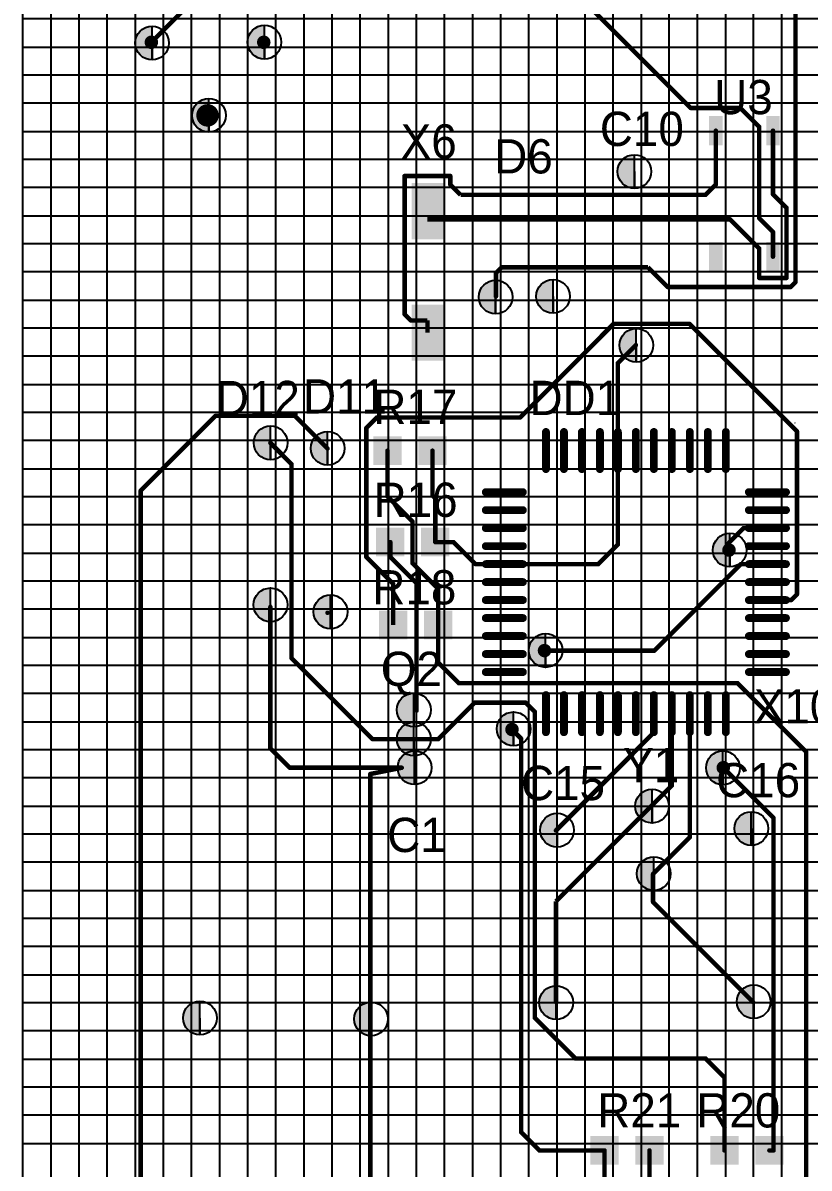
# Model space of a CAD drawing. Header units: millimetres. Extents: x 40 to 3761, y -469 to 920.
# Drawn here: x 356 to 390.9, y 113.1 to 164 of the extents above; entities that cross this region are included whole.
import ezdxf

# ---------------------------------------------------------------- set-up
doc = ezdxf.new("R2010")
doc.units = ezdxf.units.MM
for name, color, linetype in [('BottomLayer', 5, 'Continuous'), ('DrillDrawing', 1, 'Continuous'), ('Mechanical15', 56, 'Continuous'), ('TopLayer', 1, 'Continuous'), ('TopOverlay', 2, 'Continuous'), ('TopPaste', 8, 'Continuous'), ('Слой1', 7, 'Continuous')]:
    doc.layers.add(name, color=color, linetype=linetype)

# ---------------------------------------------------------------- blocks, each defined once
blk = doc.blocks.new('*U11')
for p, q in [((-1.25, -75), (-1.25, 75)), ((0, -75), (0, 75)), ((1.25, 75), (1.25, -75))]:
    blk.add_line(p, q)
blk = doc.blocks.new('*U12')
at = {"color": 0, "linetype": 'ByBlock', "lineweight": -2, "transparency": 16777216}
for p in [(15, 0), (18.75, 0), (22.5, 0), (26.25, 0), (30, 0), (33.75, 0), (37.5, 0), (41.25, 0), (45, 0)]:
    blk.add_blockref('*U11', p, dxfattribs=at)
blk = doc.blocks.new('*U13')
for p, q in [((-25, 1.25), (25, 1.25)), ((-25, 0), (25, 0)), ((25, -1.25), (-25, -1.25))]:
    blk.add_line(p, q)
blk = doc.blocks.new('*U14')
at = {"color": 0, "linetype": 'ByBlock', "lineweight": -2, "transparency": 16777216}
for p in [(0, -60), (0, -63.75), (0, -67.5), (0, -71.25), (0, -75), (0, -78.75), (0, -82.5), (0, -86.25), (0, -90), (0, -93.75), (0, -97.5), (0, -101.25), (0, -105), (0, -108.75)]:
    blk.add_blockref('*U13', p, dxfattribs=at)

msp = doc.modelspace()

# ---------------------------------------------------------------- hatches: boundary and pattern name
h = msp.add_hatch(color=256)
h.dxf.hatch_style = 1
h.paths.add_polyline_path([(361.72, 163.9, 0.414214), (360.97, 163.15, 0.414214), (361.72, 162.4), (361.72, 163.15)])
h = msp.add_hatch(color=256)
h.dxf.hatch_style = 1
h.paths.add_polyline_path([(366.718, 163.938, 0.414214), (365.968, 163.188, 0.414214), (366.718, 162.438), (366.718, 163.188)])
h = msp.add_hatch(color=256)
h.dxf.hatch_style = 1
h.paths.add_polyline_path([(364.247, 160.684, 0.414214), (363.497, 159.934, 0.414214), (364.247, 159.184), (364.247, 159.934)])
h = msp.add_hatch(color=256)
h.dxf.hatch_style = 1
h.paths.add_polyline_path([(383.172, 158.185, 0.414214), (382.422, 157.435, 0.414214), (383.172, 156.685), (383.172, 157.435)])
h = msp.add_hatch(color=256)
h.dxf.hatch_style = 1
h.paths.add_polyline_path([(376.999, 152.605, 0.414214), (376.249, 151.855, 0.414214), (376.999, 151.105), (376.999, 151.855)])
h = msp.add_hatch(color=256)
h.dxf.hatch_style = 1
h.paths.add_polyline_path([(379.552, 152.634, 0.414214), (378.802, 151.884, 0.414214), (379.552, 151.134), (379.552, 151.884)])
h = msp.add_hatch(color=256)
h.dxf.hatch_style = 1
h.paths.add_polyline_path([(383.257, 150.461, 0.414214), (382.507, 149.711, 0.414214), (383.257, 148.961), (383.257, 149.711)])
h = msp.add_hatch(color=256)
h.dxf.hatch_style = 1
h.paths.add_polyline_path([(366.991, 146.121, 0.414214), (366.241, 145.371, 0.414214), (366.991, 144.621), (366.991, 145.371)])
h = msp.add_hatch(color=256)
h.dxf.hatch_style = 1
h.paths.add_polyline_path([(369.528, 145.878, 0.414214), (368.778, 145.128, 0.414214), (369.528, 144.378), (369.528, 145.128)])
h = msp.add_hatch(color=256)
h.dxf.hatch_style = 1
h.paths.add_polyline_path([(387.412, 141.351, 0.414214), (386.662, 140.601, 0.414214), (387.412, 139.851), (387.412, 140.601)])
h = msp.add_hatch(color=256)
h.dxf.hatch_style = 1
h.paths.add_polyline_path([(366.988, 138.916, 0.414214), (366.238, 138.166, 0.414214), (366.988, 137.416), (366.988, 138.166)])
h = msp.add_hatch(color=256)
h.dxf.hatch_style = 1
h.paths.add_polyline_path([(369.656, 138.607, 0.414214), (368.906, 137.857, 0.414214), (369.656, 137.107), (369.656, 137.857)])
h = msp.add_hatch(color=256)
h.dxf.hatch_style = 1
h.paths.add_polyline_path([(379.222, 136.888, 0.414214), (378.472, 136.138, 0.414214), (379.222, 135.388), (379.222, 136.138)])
h = msp.add_hatch(color=256)
h.dxf.hatch_style = 1
h.paths.add_polyline_path([(373.362, 134.245, 0.414214), (372.612, 133.495, 0.414214), (373.362, 132.745), (373.362, 133.495)])
h = msp.add_hatch(color=256)
h.dxf.hatch_style = 1
h.paths.add_polyline_path([(373.362, 132.952, 0.414214), (372.612, 132.202, 0.414214), (373.362, 131.452), (373.362, 132.202)])
h = msp.add_hatch(color=256)
h.dxf.hatch_style = 1
h.paths.add_polyline_path([(377.797, 133.402, 0.414214), (377.047, 132.652, 0.414214), (377.797, 131.902), (377.797, 132.652)])
h = msp.add_hatch(color=256)
h.dxf.hatch_style = 1
h.paths.add_polyline_path([(373.393, 131.674, 0.414214), (372.643, 130.924, 0.414214), (373.393, 130.174), (373.393, 130.924)])
h = msp.add_hatch(color=256)
h.dxf.hatch_style = 1
h.paths.add_polyline_path([(387.107, 131.669, 0.414214), (386.357, 130.919, 0.414214), (387.107, 130.169), (387.107, 130.919)])
h = msp.add_hatch(color=256)
h.dxf.hatch_style = 1
h.paths.add_polyline_path([(383.956, 129.966, 0.414214), (383.206, 129.216, 0.414214), (383.956, 128.466), (383.956, 129.216)])
h = msp.add_hatch(color=256)
h.dxf.hatch_style = 1
h.paths.add_polyline_path([(379.733, 128.897, 0.414214), (378.983, 128.147, 0.414214), (379.733, 127.397), (379.733, 128.147)])
h = msp.add_hatch(color=256)
h.dxf.hatch_style = 1
h.paths.add_polyline_path([(388.369, 128.97, 0.414214), (387.619, 128.22, 0.414214), (388.369, 127.47), (388.369, 128.22)])
h = msp.add_hatch(color=256)
h.dxf.hatch_style = 1
h.paths.add_polyline_path([(384.033, 126.963, 0.414214), (383.283, 126.213, 0.414214), (384.033, 125.463), (384.033, 126.213)])
h = msp.add_hatch(color=256)
h.dxf.hatch_style = 1
h.paths.add_polyline_path([(379.692, 121.231, 0.414214), (378.942, 120.481, 0.414214), (379.692, 119.731), (379.692, 120.481)])
h = msp.add_hatch(color=256)
h.dxf.hatch_style = 1
h.paths.add_polyline_path([(388.478, 121.268, 0.414214), (387.728, 120.518, 0.414214), (388.478, 119.768), (388.478, 120.518)])
h = msp.add_hatch(color=256)
h.dxf.hatch_style = 1
h.paths.add_polyline_path([(363.849, 120.542, 0.414214), (363.099, 119.792, 0.414214), (363.849, 119.042), (363.849, 119.792)])
h = msp.add_hatch(color=256)
h.dxf.hatch_style = 1
h.paths.add_polyline_path([(371.458, 120.503, 0.414214), (370.708, 119.753, 0.414214), (371.458, 119.003), (371.458, 119.753)])

# ---------------------------------------------------------------- linework, layer by layer
msp.add_line((355.975, 75.47), (355.975, 225.47))
at = {"layer": 'BottomLayer', "const_width": 0.1}
for points in [[(366.738, 163.182, -1), (366.638, 163.182, -1)], [(383.288, 149.72, -1), (383.188, 149.72, -1)], [(369.572, 145.115, -1), (369.472, 145.115, -1)], [(387.428, 140.601, -1), (387.328, 140.601, -1)], [(369.572, 137.815, -1), (369.472, 137.815, -1)], [(379.224, 136.131, -1), (379.124, 136.131, -1)], [(377.776, 132.626, -1), (377.676, 132.626, -1)], [(379.224, 132.6, -1), (379.124, 132.6, -1)], [(379.224, 132.6, -1), (379.124, 132.6, -1)], [(387.174, 130.924, -1), (387.074, 130.924, -1)], [(379.732, 128.13, -1), (379.632, 128.13, -1)], [(379.732, 128.13, -1), (379.632, 128.13, -1)]]:
    msp.add_lwpolyline(points, format="xyb", close=True, dxfattribs=at)
at = {"layer": 'DrillDrawing', "const_width": 0.3}
for points in [[(387.528, 140.601, -1), (387.228, 140.601, -1)], [(379.324, 136.131, -1), (379.024, 136.131, -1)], [(377.876, 132.626, -1), (377.576, 132.626, -1)], [(387.274, 130.924, -1), (386.974, 130.924, -1)]]:
    msp.add_lwpolyline(points, format="xyb", close=True, dxfattribs=at)
at = {"layer": 'Mechanical15'}
for points, const_width in [([(390.325, 146.254, -1), (390.3, 146.254, -1)], 0.025), ([(390.325, 146.254, -1), (390.3, 146.254, -1)], 0.025), ([(373.349, 132.194, -1), (373.299, 132.194, -1)], 0.05)]:
    msp.add_lwpolyline(points, format="xyb", close=True, dxfattribs=dict(at, const_width=const_width))
at = {"layer": 'TopLayer'}
for points, const_width in [([(363.161, 164.655), (361.688, 163.182)], 0.2), ([(385.676, 160.261), (381.282, 164.655)], 0.2), ([(390.334, 152.514), (390.334, 164.722)], 0.2), ([(387.886, 160.261), (385.676, 160.261)], 0.2), ([(388.724, 159.423), (387.886, 160.261)], 0.2), ([(388.724, 155.359), (388.724, 159.423)], 0.2), ([(386.794, 156.857), (386.794, 159.251)], 0.2), ([(389.334, 156.426), (389.334, 159.251)], 0.2), ([(372.951, 151.092), (372.951, 157.238)], 0.2), ([(374.983, 157.238), (372.951, 157.238)], 0.2), ([(374.983, 156.857), (374.983, 157.238)], 0.2), ([(375.44, 156.4), (374.983, 156.857)], 0.2), ([(386.794, 156.857), (386.336, 156.4)], 0.2), ([(386.336, 156.4), (375.44, 156.4)], 0.2), ([(389.934, 155.826), (389.334, 156.426)], 0.2), ([(389.934, 152.701), (389.934, 155.826)], 0.2), ([(387.429, 155.308), (373.967, 155.308)], 0.2), ([(388.724, 154.013), (387.429, 155.308)], 0.2), ([(389.334, 154.749), (388.724, 155.359)], 0.2), ([(389.334, 153.651), (389.334, 154.749)], 0.2), ([(388.724, 152.701), (388.724, 154.013)], 0.2), ([(377.269, 153.174), (377.015, 152.92)], 0.2), ([(377.015, 151.879), (377.015, 152.92)], 0.2), ([(383.771, 153.174), (377.269, 153.174)], 0.2), ([(384.645, 152.301), (383.771, 153.174)], 0.2), ([(389.934, 152.701), (388.724, 152.701)], 0.2), ([(390.121, 152.301), (384.645, 152.301)], 0.2), ([(390.334, 152.514), (390.121, 152.301)], 0.2), ([(373.23, 150.812), (372.951, 151.092)], 0.2), ([(373.967, 150.812), (373.23, 150.812)], 0.2), ([(373.967, 150.27), (373.967, 150.812)], 0.2), ([(382.247, 150.66), (378.081, 146.494)], 0.2), ([(385.625, 150.66), (382.247, 150.66)], 0.2), ([(390.4, 145.885), (385.625, 150.66)], 0.2), ([(383.238, 149.72), (382.438, 148.92)], 0.2), ([(382.438, 145.029), (382.438, 148.92)], 0.2), ([(364.543, 146.57), (361.216, 143.243)], 0.2), ([(368.066, 146.57), (364.543, 146.57)], 0.2), ([(369.522, 145.115), (368.066, 146.57)], 0.2), ([(371.706, 146.494), (371.249, 146.037)], 0.2), ([(378.081, 146.494), (371.706, 146.494)], 0.2), ([(371.249, 140.297), (371.249, 146.037)], 0.2), ([(379.238, 145.854), (379.238, 144.204)], 0.35), ([(380.038, 145.854), (380.038, 144.204)], 0.35), ([(380.838, 145.854), (380.838, 144.204)], 0.35), ([(381.638, 145.854), (381.638, 144.204)], 0.35), ([(382.438, 145.854), (382.438, 144.204)], 0.35), ([(383.238, 145.854), (383.238, 144.204)], 0.35), ([(384.038, 145.854), (384.038, 144.204)], 0.35), ([(384.838, 145.854), (384.838, 144.204)], 0.35), ([(385.638, 145.854), (385.638, 144.204)], 0.35), ([(386.438, 145.854), (386.438, 144.204)], 0.35), ([(387.238, 145.854), (387.238, 144.204)], 0.35), ([(390.4, 138.633), (390.4, 145.885)], 0.2), ([(367.921, 144.429), (366.982, 145.369)], 0.2), ([(372.189, 142.989), (372.189, 145.021)], 0.2), ([(374.189, 143.04), (374.189, 145.021)], 0.2), ([(382.438, 140.85), (382.438, 145.029)], 0.2), ([(367.921, 135.801), (367.921, 144.429)], 0.2), ([(361.216, 83.187), (361.216, 143.243)], 0.2), ([(374.316, 142.913), (374.189, 143.04)], 0.2), ([(378.213, 143.179), (376.563, 143.179)], 0.35), ([(389.913, 143.179), (388.263, 143.179)], 0.35), ([(373.3, 141.877), (372.189, 142.989)], 0.2), ([(374.316, 140.957), (374.316, 142.913)], 0.2), ([(378.213, 142.379), (376.563, 142.379)], 0.35), ([(389.913, 142.379), (388.263, 142.379)], 0.35), ([(373.3, 140.017), (373.3, 141.877)], 0.2), ([(378.213, 141.579), (376.563, 141.579)], 0.35), ([(388.025, 141.579), (387.378, 140.932)], 0.2), ([(389.088, 141.579), (388.025, 141.579)], 0.2), ([(389.913, 141.579), (388.263, 141.579)], 0.35), ([(372.316, 140.297), (372.316, 140.957)], 0.2), ([(375.122, 140.957), (374.316, 140.957)], 0.2), ([(376.1, 139.979), (375.122, 140.957)], 0.2), ([(378.213, 140.779), (376.563, 140.779)], 0.35), ([(382.438, 140.85), (381.567, 139.979)], 0.2), ([(387.378, 140.601), (387.378, 140.932)], 0.2), ([(389.913, 140.779), (388.263, 140.779)], 0.35), ([(372.443, 139.103), (371.249, 140.297)], 0.2), ([(373.484, 139.128), (372.316, 140.297)], 0.2), ([(374.443, 138.875), (373.3, 140.017)], 0.2), ([(377.388, 139.979), (376.1, 139.979)], 0.2), ([(378.213, 139.979), (376.563, 139.979)], 0.35), ([(381.567, 139.979), (377.388, 139.979)], 0.2), ([(387.911, 139.979), (384.063, 136.131)], 0.2), ([(389.088, 139.979), (387.911, 139.979)], 0.2), ([(389.913, 139.979), (388.263, 139.979)], 0.35), ([(372.443, 137.274), (372.443, 139.103)], 0.2), ([(373.484, 133.464), (373.484, 139.128)], 0.2), ([(378.213, 139.179), (376.563, 139.179)], 0.35), ([(389.913, 139.179), (388.263, 139.179)], 0.35), ([(374.443, 137.274), (374.443, 138.875)], 0.2), ([(378.213, 138.379), (376.563, 138.379)], 0.35), ([(389.913, 138.379), (388.263, 138.379)], 0.35), ([(390.4, 138.633), (390.146, 138.379)], 0.2), ([(366.982, 131.788), (366.982, 138.069)], 0.2), ([(390.146, 138.379), (389.088, 138.379)], 0.2), ([(378.213, 137.579), (376.563, 137.579)], 0.35), ([(389.913, 137.579), (388.263, 137.579)], 0.35), ([(374.443, 135.604), (374.443, 137.274)], 0.2), ([(378.213, 136.779), (376.563, 136.779)], 0.35), ([(389.913, 136.779), (388.263, 136.779)], 0.35), ([(378.213, 135.979), (376.563, 135.979)], 0.35), ([(384.063, 136.131), (379.174, 136.131)], 0.2), ([(389.913, 135.979), (388.263, 135.979)], 0.35), ([(371.528, 132.194), (367.921, 135.801)], 0.2), ([(375.364, 134.683), (374.443, 135.604)], 0.2), ([(378.213, 135.179), (376.563, 135.179)], 0.35), ([(389.913, 135.179), (388.263, 135.179)], 0.35), ([(387.759, 134.683), (375.364, 134.683)], 0.2), ([(390.807, 131.635), (387.759, 134.683)], 0.2), ([(379.238, 134.154), (379.238, 132.504)], 0.35), ([(380.038, 134.154), (380.038, 132.504)], 0.35), ([(380.838, 134.154), (380.838, 132.504)], 0.35), ([(381.638, 134.154), (381.638, 132.504)], 0.35), ([(382.438, 134.154), (382.438, 132.504)], 0.35), ([(383.238, 134.154), (383.238, 132.504)], 0.35), ([(384.038, 134.154), (384.038, 132.504)], 0.35), ([(384.838, 134.154), (384.838, 132.504)], 0.35), ([(385.638, 134.154), (385.638, 132.504)], 0.35), ([(386.438, 134.154), (386.438, 132.504)], 0.35), ([(387.238, 134.154), (387.238, 132.504)], 0.35), ([(376.075, 133.82), (374.449, 132.194)], 0.2), ([(378.335, 133.82), (376.075, 133.82)], 0.2), ([(378.742, 133.413), (378.335, 133.82)], 0.2), ([(378.742, 119.799), (378.742, 133.413)], 0.2), ([(384.038, 132.486), (384.038, 133.329)], 0.2), ([(384.838, 130.137), (384.838, 133.329)], 0.2), ([(385.638, 127.837), (385.638, 133.329)], 0.2), ([(378.132, 132.219), (377.726, 132.626)], 0.2), ([(384.038, 132.486), (379.682, 128.13)], 0.2), ([(372.824, 132.194), (371.528, 132.194)], 0.2), ([(374.449, 132.194), (372.824, 132.194)], 0.2), ([(378.132, 114.719), (378.132, 132.219)], 0.2), ([(367.845, 130.924), (366.982, 131.788)], 0.2), ([(390.807, 100.876), (390.807, 131.635)], 0.2), ([(372.824, 130.924), (367.845, 130.924)], 0.2), ([(372.824, 130.924), (371.427, 130.645)], 0.2), ([(389.359, 128.689), (387.124, 130.924)], 0.2), ([(371.427, 119.748), (371.427, 130.645)], 0.2), ([(384.838, 130.137), (384, 129.299)], 0.2), ([(384, 129.299), (379.682, 124.981)], 0.2), ([(389.359, 113.906), (389.359, 128.689)], 0.2), ([(385.638, 127.837), (384, 126.199)], 0.2), ([(384, 124.955), (384, 126.199)], 0.2), ([(379.682, 120.51), (379.682, 124.981)], 0.2), ([(388.445, 120.51), (384, 124.955)], 0.2), ([(371.427, 106.794), (371.427, 119.748)], 0.2), ([(380.545, 117.995), (378.742, 119.799)], 0.2), ([(386.336, 117.995), (380.545, 117.995)], 0.2), ([(387.175, 117.157), (386.336, 117.995)], 0.2), ([(387.175, 113.906), (387.175, 117.157)], 0.2), ([(378.945, 113.906), (378.132, 114.719)], 0.2), ([(381.841, 113.906), (378.945, 113.906)], 0.2), ([(381.841, 104), (381.841, 113.906)], 0.2), ([(383.841, 106.724), (383.841, 113.906)], 0.2), ([(389.359, 113.906), (389.175, 113.906)], 0.2)]:
    msp.add_lwpolyline(points, dxfattribs=dict(at, const_width=const_width))
for points, const_width in [([(361.838, 163.182, -1), (361.538, 163.182, -1)], 0.3), ([(366.838, 163.182, -1), (366.538, 163.182, -1)], 0.3), ([(361.738, 163.182, -1), (361.638, 163.182, -1)], 0.1), ([(364.438, 159.932, -1), (363.938, 159.932, -1)], 0.5), ([(385.726, 160.261, -1), (385.626, 160.261, -1)], 0.1), ([(385.726, 160.261, -1), (385.626, 160.261, -1)], 0.1), ([(387.936, 160.261, -1), (387.836, 160.261, -1)], 0.1), ([(387.936, 160.261, -1), (387.836, 160.261, -1)], 0.1), ([(388.774, 159.423, -1), (388.674, 159.423, -1)], 0.1), ([(388.774, 159.423, -1), (388.674, 159.423, -1)], 0.1), ([(386.844, 159.251, -1), (386.744, 159.251, -1)], 0.1), ([(389.384, 159.251, -1), (389.284, 159.251, -1)], 0.1), ([(373.001, 157.238, -1), (372.901, 157.238, -1)], 0.1), ([(373.001, 157.238, -1), (372.901, 157.238, -1)], 0.1), ([(375.033, 157.238, -1), (374.933, 157.238, -1)], 0.1), ([(375.033, 157.238, -1), (374.933, 157.238, -1)], 0.1), ([(375.033, 156.857, -1), (374.933, 156.857, -1)], 0.1), ([(375.033, 156.857, -1), (374.933, 156.857, -1)], 0.1), ([(386.844, 156.857, -1), (386.744, 156.857, -1)], 0.1), ([(386.844, 156.857, -1), (386.744, 156.857, -1)], 0.1), ([(386.386, 156.4, -1), (386.286, 156.4, -1)], 0.1), ([(386.386, 156.4, -1), (386.286, 156.4, -1)], 0.1), ([(389.384, 156.426, -1), (389.284, 156.426, -1)], 0.1), ([(389.384, 156.426, -1), (389.284, 156.426, -1)], 0.1), ([(389.984, 155.826, -1), (389.884, 155.826, -1)], 0.1), ([(389.984, 155.826, -1), (389.884, 155.826, -1)], 0.1), ([(387.479, 155.308, -1), (387.379, 155.308, -1)], 0.1), ([(387.479, 155.308, -1), (387.379, 155.308, -1)], 0.1), ([(388.774, 155.359, -1), (388.674, 155.359, -1)], 0.1), ([(388.774, 155.359, -1), (388.674, 155.359, -1)], 0.1), ([(389.384, 154.749, -1), (389.284, 154.749, -1)], 0.1), ([(389.384, 154.749, -1), (389.284, 154.749, -1)], 0.1), ([(388.774, 154.013, -1), (388.674, 154.013, -1)], 0.1), ([(388.774, 154.013, -1), (388.674, 154.013, -1)], 0.1), ([(389.384, 153.651, -1), (389.284, 153.651, -1)], 0.1), ([(377.065, 152.92, -1), (376.965, 152.92, -1)], 0.1), ([(377.065, 152.92, -1), (376.965, 152.92, -1)], 0.1), ([(377.319, 153.174, -1), (377.219, 153.174, -1)], 0.1), ([(377.319, 153.174, -1), (377.219, 153.174, -1)], 0.1), ([(388.774, 152.701, -1), (388.674, 152.701, -1)], 0.1), ([(388.774, 152.701, -1), (388.674, 152.701, -1)], 0.1), ([(389.984, 152.701, -1), (389.884, 152.701, -1)], 0.1), ([(389.984, 152.701, -1), (389.884, 152.701, -1)], 0.1), ([(384.695, 152.301, -1), (384.595, 152.301, -1)], 0.1), ([(384.695, 152.301, -1), (384.595, 152.301, -1)], 0.1), ([(390.171, 152.301, -1), (390.071, 152.301, -1)], 0.1), ([(390.171, 152.301, -1), (390.071, 152.301, -1)], 0.1), ([(390.384, 152.514, -1), (390.284, 152.514, -1)], 0.1), ([(390.384, 152.514, -1), (390.284, 152.514, -1)], 0.1), ([(377.065, 151.879, -1), (376.965, 151.879, -1)], 0.1), ([(373.001, 151.092, -1), (372.901, 151.092, -1)], 0.1), ([(373.001, 151.092, -1), (372.901, 151.092, -1)], 0.1), ([(373.28, 150.812, -1), (373.18, 150.812, -1)], 0.1), ([(373.28, 150.812, -1), (373.18, 150.812, -1)], 0.1), ([(382.297, 150.66, -1), (382.197, 150.66, -1)], 0.1), ([(382.297, 150.66, -1), (382.197, 150.66, -1)], 0.1), ([(385.675, 150.66, -1), (385.575, 150.66, -1)], 0.1), ([(385.675, 150.66, -1), (385.575, 150.66, -1)], 0.1), ([(383.288, 149.72, -1), (383.188, 149.72, -1)], 0.1), ([(382.488, 148.92, -1), (382.388, 148.92, -1)], 0.1), ([(382.488, 148.92, -1), (382.388, 148.92, -1)], 0.1), ([(364.593, 146.57, -1), (364.493, 146.57, -1)], 0.1), ([(364.593, 146.57, -1), (364.493, 146.57, -1)], 0.1), ([(368.116, 146.57, -1), (368.016, 146.57, -1)], 0.1), ([(368.116, 146.57, -1), (368.016, 146.57, -1)], 0.1), ([(371.756, 146.494, -1), (371.656, 146.494, -1)], 0.1), ([(371.756, 146.494, -1), (371.656, 146.494, -1)], 0.1), ([(378.131, 146.494, -1), (378.031, 146.494, -1)], 0.1), ([(378.131, 146.494, -1), (378.031, 146.494, -1)], 0.1), ([(371.299, 146.037, -1), (371.199, 146.037, -1)], 0.1), ([(371.299, 146.037, -1), (371.199, 146.037, -1)], 0.1), ([(379.325, 145.854, -1), (379.15, 145.854, -1)], 0.175), ([(380.125, 145.854, -1), (379.95, 145.854, -1)], 0.175), ([(380.925, 145.854, -1), (380.75, 145.854, -1)], 0.175), ([(381.725, 145.854, -1), (381.55, 145.854, -1)], 0.175), ([(382.525, 145.854, -1), (382.35, 145.854, -1)], 0.175), ([(383.325, 145.854, -1), (383.15, 145.854, -1)], 0.175), ([(384.125, 145.854, -1), (383.95, 145.854, -1)], 0.175), ([(384.925, 145.854, -1), (384.75, 145.854, -1)], 0.175), ([(385.725, 145.854, -1), (385.55, 145.854, -1)], 0.175), ([(386.525, 145.854, -1), (386.35, 145.854, -1)], 0.175), ([(387.325, 145.854, -1), (387.15, 145.854, -1)], 0.175), ([(390.45, 145.885, -1), (390.35, 145.885, -1)], 0.1), ([(390.45, 145.885, -1), (390.35, 145.885, -1)], 0.1), ([(367.032, 145.369, -1), (366.932, 145.369, -1)], 0.1), ([(369.572, 145.115, -1), (369.472, 145.115, -1)], 0.1), ([(372.239, 145.021, -1), (372.139, 145.021, -1)], 0.1), ([(374.239, 145.021, -1), (374.139, 145.021, -1)], 0.1), ([(382.488, 145.029, -1), (382.388, 145.029, -1)], 0.1), ([(382.488, 145.029, -1), (382.388, 145.029, -1)], 0.1), ([(367.971, 144.429, -1), (367.871, 144.429, -1)], 0.1), ([(367.971, 144.429, -1), (367.871, 144.429, -1)], 0.1), ([(379.325, 144.204, -1), (379.15, 144.204, -1)], 0.175), ([(380.125, 144.204, -1), (379.95, 144.204, -1)], 0.175), ([(380.925, 144.204, -1), (380.75, 144.204, -1)], 0.175), ([(381.725, 144.204, -1), (381.55, 144.204, -1)], 0.175), ([(382.525, 144.204, -1), (382.35, 144.204, -1)], 0.175), ([(383.325, 144.204, -1), (383.15, 144.204, -1)], 0.175), ([(384.125, 144.204, -1), (383.95, 144.204, -1)], 0.175), ([(384.925, 144.204, -1), (384.75, 144.204, -1)], 0.175), ([(385.725, 144.204, -1), (385.55, 144.204, -1)], 0.175), ([(386.525, 144.204, -1), (386.35, 144.204, -1)], 0.175), ([(387.325, 144.204, -1), (387.15, 144.204, -1)], 0.175), ([(361.266, 143.243, -1), (361.166, 143.243, -1)], 0.1), ([(361.266, 143.243, -1), (361.166, 143.243, -1)], 0.1), ([(374.239, 143.04, -1), (374.139, 143.04, -1)], 0.1), ([(374.239, 143.04, -1), (374.139, 143.04, -1)], 0.1), ([(376.65, 143.179, -1), (376.475, 143.179, -1)], 0.175), ([(378.3, 143.179, -1), (378.125, 143.179, -1)], 0.175), ([(388.35, 143.179, -1), (388.175, 143.179, -1)], 0.175), ([(390, 143.179, -1), (389.825, 143.179, -1)], 0.175), ([(372.239, 142.989, -1), (372.139, 142.989, -1)], 0.1), ([(372.239, 142.989, -1), (372.139, 142.989, -1)], 0.1), ([(374.366, 142.913, -1), (374.266, 142.913, -1)], 0.1), ([(374.366, 142.913, -1), (374.266, 142.913, -1)], 0.1), ([(376.65, 142.379, -1), (376.475, 142.379, -1)], 0.175), ([(378.3, 142.379, -1), (378.125, 142.379, -1)], 0.175), ([(388.35, 142.379, -1), (388.175, 142.379, -1)], 0.175), ([(390, 142.379, -1), (389.825, 142.379, -1)], 0.175), ([(373.35, 141.877, -1), (373.25, 141.877, -1)], 0.1), ([(373.35, 141.877, -1), (373.25, 141.877, -1)], 0.1), ([(376.65, 141.579, -1), (376.475, 141.579, -1)], 0.175), ([(378.3, 141.579, -1), (378.125, 141.579, -1)], 0.175), ([(388.075, 141.579, -1), (387.975, 141.579, -1)], 0.1), ([(388.075, 141.579, -1), (387.975, 141.579, -1)], 0.1), ([(388.35, 141.579, -1), (388.175, 141.579, -1)], 0.175), ([(389.138, 141.579, -1), (389.038, 141.579, -1)], 0.1), ([(390, 141.579, -1), (389.825, 141.579, -1)], 0.175), ([(372.366, 140.957, -1), (372.266, 140.957, -1)], 0.1), ([(374.366, 140.957, -1), (374.266, 140.957, -1)], 0.1), ([(374.366, 140.957, -1), (374.266, 140.957, -1)], 0.1), ([(375.172, 140.957, -1), (375.072, 140.957, -1)], 0.1), ([(375.172, 140.957, -1), (375.072, 140.957, -1)], 0.1), ([(376.65, 140.779, -1), (376.475, 140.779, -1)], 0.175), ([(378.3, 140.779, -1), (378.125, 140.779, -1)], 0.175), ([(382.488, 140.85, -1), (382.388, 140.85, -1)], 0.1), ([(382.488, 140.85, -1), (382.388, 140.85, -1)], 0.1), ([(387.428, 140.932, -1), (387.328, 140.932, -1)], 0.1), ([(387.428, 140.932, -1), (387.328, 140.932, -1)], 0.1), ([(387.428, 140.601, -1), (387.328, 140.601, -1)], 0.1), ([(388.35, 140.779, -1), (388.175, 140.779, -1)], 0.175), ([(390, 140.779, -1), (389.825, 140.779, -1)], 0.175), ([(371.299, 140.297, -1), (371.199, 140.297, -1)], 0.1), ([(371.299, 140.297, -1), (371.199, 140.297, -1)], 0.1), ([(372.366, 140.297, -1), (372.266, 140.297, -1)], 0.1), ([(372.366, 140.297, -1), (372.266, 140.297, -1)], 0.1), ([(373.35, 140.017, -1), (373.25, 140.017, -1)], 0.1), ([(373.35, 140.017, -1), (373.25, 140.017, -1)], 0.1), ([(376.15, 139.979, -1), (376.05, 139.979, -1)], 0.1), ([(376.15, 139.979, -1), (376.05, 139.979, -1)], 0.1), ([(376.65, 139.979, -1), (376.475, 139.979, -1)], 0.175), ([(377.438, 139.979, -1), (377.338, 139.979, -1)], 0.1), ([(377.438, 139.979, -1), (377.338, 139.979, -1)], 0.1), ([(378.3, 139.979, -1), (378.125, 139.979, -1)], 0.175), ([(381.617, 139.979, -1), (381.517, 139.979, -1)], 0.1), ([(381.617, 139.979, -1), (381.517, 139.979, -1)], 0.1), ([(387.961, 139.979, -1), (387.861, 139.979, -1)], 0.1), ([(387.961, 139.979, -1), (387.861, 139.979, -1)], 0.1), ([(388.35, 139.979, -1), (388.175, 139.979, -1)], 0.175), ([(389.138, 139.979, -1), (389.038, 139.979, -1)], 0.1), ([(390, 139.979, -1), (389.825, 139.979, -1)], 0.175), ([(372.493, 139.103, -1), (372.393, 139.103, -1)], 0.1), ([(372.493, 139.103, -1), (372.393, 139.103, -1)], 0.1), ([(373.534, 139.128, -1), (373.434, 139.128, -1)], 0.1), ([(373.534, 139.128, -1), (373.434, 139.128, -1)], 0.1), ([(376.65, 139.179, -1), (376.475, 139.179, -1)], 0.175), ([(378.3, 139.179, -1), (378.125, 139.179, -1)], 0.175), ([(388.35, 139.179, -1), (388.175, 139.179, -1)], 0.175), ([(390, 139.179, -1), (389.825, 139.179, -1)], 0.175), ([(374.493, 138.875, -1), (374.393, 138.875, -1)], 0.1), ([(374.493, 138.875, -1), (374.393, 138.875, -1)], 0.1), ([(376.65, 138.379, -1), (376.475, 138.379, -1)], 0.175), ([(378.3, 138.379, -1), (378.125, 138.379, -1)], 0.175), ([(388.35, 138.379, -1), (388.175, 138.379, -1)], 0.175), ([(390, 138.379, -1), (389.825, 138.379, -1)], 0.175), ([(390.45, 138.633, -1), (390.35, 138.633, -1)], 0.1), ([(390.45, 138.633, -1), (390.35, 138.633, -1)], 0.1), ([(367.032, 138.069, -1), (366.932, 138.069, -1)], 0.1), ([(389.138, 138.379, -1), (389.038, 138.379, -1)], 0.1), ([(390.196, 138.379, -1), (390.096, 138.379, -1)], 0.1), ([(390.196, 138.379, -1), (390.096, 138.379, -1)], 0.1), ([(376.65, 137.579, -1), (376.475, 137.579, -1)], 0.175), ([(378.3, 137.579, -1), (378.125, 137.579, -1)], 0.175), ([(388.35, 137.579, -1), (388.175, 137.579, -1)], 0.175), ([(390, 137.579, -1), (389.825, 137.579, -1)], 0.175), ([(374.493, 137.274, -1), (374.393, 137.274, -1)], 0.1), ([(374.493, 137.274, -1), (374.393, 137.274, -1)], 0.1), ([(376.65, 136.779, -1), (376.475, 136.779, -1)], 0.175), ([(378.3, 136.779, -1), (378.125, 136.779, -1)], 0.175), ([(388.35, 136.779, -1), (388.175, 136.779, -1)], 0.175), ([(390, 136.779, -1), (389.825, 136.779, -1)], 0.175), ([(376.65, 135.979, -1), (376.475, 135.979, -1)], 0.175), ([(378.3, 135.979, -1), (378.125, 135.979, -1)], 0.175), ([(379.224, 136.131, -1), (379.124, 136.131, -1)], 0.1), ([(384.113, 136.131, -1), (384.013, 136.131, -1)], 0.1), ([(384.113, 136.131, -1), (384.013, 136.131, -1)], 0.1), ([(388.35, 135.979, -1), (388.175, 135.979, -1)], 0.175), ([(390, 135.979, -1), (389.825, 135.979, -1)], 0.175), ([(367.971, 135.801, -1), (367.871, 135.801, -1)], 0.1), ([(367.971, 135.801, -1), (367.871, 135.801, -1)], 0.1), ([(374.493, 135.604, -1), (374.393, 135.604, -1)], 0.1), ([(374.493, 135.604, -1), (374.393, 135.604, -1)], 0.1), ([(376.65, 135.179, -1), (376.475, 135.179, -1)], 0.175), ([(378.3, 135.179, -1), (378.125, 135.179, -1)], 0.175), ([(388.35, 135.179, -1), (388.175, 135.179, -1)], 0.175), ([(390, 135.179, -1), (389.825, 135.179, -1)], 0.175), ([(375.414, 134.683, -1), (375.314, 134.683, -1)], 0.1), ([(375.414, 134.683, -1), (375.314, 134.683, -1)], 0.1), ([(387.809, 134.683, -1), (387.709, 134.683, -1)], 0.1), ([(387.809, 134.683, -1), (387.709, 134.683, -1)], 0.1), ([(379.325, 134.154, -1), (379.15, 134.154, -1)], 0.175), ([(380.125, 134.154, -1), (379.95, 134.154, -1)], 0.175), ([(380.925, 134.154, -1), (380.75, 134.154, -1)], 0.175), ([(381.725, 134.154, -1), (381.55, 134.154, -1)], 0.175), ([(382.525, 134.154, -1), (382.35, 134.154, -1)], 0.175), ([(383.325, 134.154, -1), (383.15, 134.154, -1)], 0.175), ([(384.125, 134.154, -1), (383.95, 134.154, -1)], 0.175), ([(384.925, 134.154, -1), (384.75, 134.154, -1)], 0.175), ([(385.725, 134.154, -1), (385.55, 134.154, -1)], 0.175), ([(386.525, 134.154, -1), (386.35, 134.154, -1)], 0.175), ([(387.325, 134.154, -1), (387.15, 134.154, -1)], 0.175), ([(373.534, 133.464, -1), (373.434, 133.464, -1)], 0.1), ([(373.534, 133.464, -1), (373.434, 133.464, -1)], 0.1), ([(376.125, 133.82, -1), (376.025, 133.82, -1)], 0.1), ([(376.125, 133.82, -1), (376.025, 133.82, -1)], 0.1), ([(378.385, 133.82, -1), (378.285, 133.82, -1)], 0.1), ([(378.385, 133.82, -1), (378.285, 133.82, -1)], 0.1), ([(378.792, 133.413, -1), (378.692, 133.413, -1)], 0.1), ([(378.792, 133.413, -1), (378.692, 133.413, -1)], 0.1), ([(384.088, 133.329, -1), (383.988, 133.329, -1)], 0.1), ([(384.888, 133.329, -1), (384.788, 133.329, -1)], 0.1), ([(385.688, 133.329, -1), (385.588, 133.329, -1)], 0.1), ([(377.776, 132.626, -1), (377.676, 132.626, -1)], 0.1), ([(379.325, 132.504, -1), (379.15, 132.504, -1)], 0.175), ([(380.125, 132.504, -1), (379.95, 132.504, -1)], 0.175), ([(380.925, 132.504, -1), (380.75, 132.504, -1)], 0.175), ([(381.725, 132.504, -1), (381.55, 132.504, -1)], 0.175), ([(382.525, 132.504, -1), (382.35, 132.504, -1)], 0.175), ([(383.325, 132.504, -1), (383.15, 132.504, -1)], 0.175), ([(384.125, 132.504, -1), (383.95, 132.504, -1)], 0.175), ([(384.088, 132.486, -1), (383.988, 132.486, -1)], 0.1), ([(384.088, 132.486, -1), (383.988, 132.486, -1)], 0.1), ([(384.925, 132.504, -1), (384.75, 132.504, -1)], 0.175), ([(386.525, 132.504, -1), (386.35, 132.504, -1)], 0.175), ([(387.325, 132.504, -1), (387.15, 132.504, -1)], 0.175), ([(371.578, 132.194, -1), (371.478, 132.194, -1)], 0.1), ([(371.578, 132.194, -1), (371.478, 132.194, -1)], 0.1), ([(372.874, 132.194, -1), (372.774, 132.194, -1)], 0.1), ([(372.874, 132.194, -1), (372.774, 132.194, -1)], 0.1), ([(374.499, 132.194, -1), (374.399, 132.194, -1)], 0.1), ([(374.499, 132.194, -1), (374.399, 132.194, -1)], 0.1), ([(378.182, 132.219, -1), (378.082, 132.219, -1)], 0.1), ([(378.182, 132.219, -1), (378.082, 132.219, -1)], 0.1), ([(367.032, 131.788, -1), (366.932, 131.788, -1)], 0.1), ([(367.032, 131.788, -1), (366.932, 131.788, -1)], 0.1), ([(390.857, 131.635, -1), (390.757, 131.635, -1)], 0.1), ([(390.857, 131.635, -1), (390.757, 131.635, -1)], 0.1), ([(367.895, 130.924, -1), (367.795, 130.924, -1)], 0.1), ([(367.895, 130.924, -1), (367.795, 130.924, -1)], 0.1), ([(372.874, 130.924, -1), (372.774, 130.924, -1)], 0.1), ([(372.874, 130.924, -1), (372.774, 130.924, -1)], 0.1), ([(387.174, 130.924, -1), (387.074, 130.924, -1)], 0.1), ([(371.477, 130.645, -1), (371.377, 130.645, -1)], 0.1), ([(371.477, 130.645, -1), (371.377, 130.645, -1)], 0.1), ([(384.888, 130.137, -1), (384.788, 130.137, -1)], 0.1), ([(384.888, 130.137, -1), (384.788, 130.137, -1)], 0.1), ([(389.409, 128.689, -1), (389.309, 128.689, -1)], 0.1), ([(389.409, 128.689, -1), (389.309, 128.689, -1)], 0.1), ([(379.732, 128.13, -1), (379.632, 128.13, -1)], 0.1), ([(385.688, 127.837, -1), (385.588, 127.837, -1)], 0.1), ([(385.688, 127.837, -1), (385.588, 127.837, -1)], 0.1), ([(384.05, 126.199, -1), (383.95, 126.199, -1)], 0.1), ([(384.05, 126.199, -1), (383.95, 126.199, -1)], 0.1), ([(384.05, 124.955, -1), (383.95, 124.955, -1)], 0.1), ([(384.05, 124.955, -1), (383.95, 124.955, -1)], 0.1), ([(379.732, 120.51, -1), (379.632, 120.51, -1)], 0.1), ([(388.495, 120.51, -1), (388.395, 120.51, -1)], 0.1), ([(371.477, 119.748, -1), (371.377, 119.748, -1)], 0.1), ([(371.477, 119.748, -1), (371.377, 119.748, -1)], 0.1), ([(378.792, 119.799, -1), (378.692, 119.799, -1)], 0.1), ([(378.792, 119.799, -1), (378.692, 119.799, -1)], 0.1), ([(380.595, 117.995, -1), (380.495, 117.995, -1)], 0.1), ([(380.595, 117.995, -1), (380.495, 117.995, -1)], 0.1), ([(386.386, 117.995, -1), (386.286, 117.995, -1)], 0.1), ([(386.386, 117.995, -1), (386.286, 117.995, -1)], 0.1), ([(387.225, 117.157, -1), (387.125, 117.157, -1)], 0.1), ([(387.225, 117.157, -1), (387.125, 117.157, -1)], 0.1), ([(378.182, 114.719, -1), (378.082, 114.719, -1)], 0.1), ([(378.182, 114.719, -1), (378.082, 114.719, -1)], 0.1), ([(378.995, 113.906, -1), (378.895, 113.906, -1)], 0.1), ([(378.995, 113.906, -1), (378.895, 113.906, -1)], 0.1), ([(381.891, 113.906, -1), (381.791, 113.906, -1)], 0.1), ([(381.891, 113.906, -1), (381.791, 113.906, -1)], 0.1), ([(383.891, 113.906, -1), (383.791, 113.906, -1)], 0.1), ([(387.225, 113.906, -1), (387.125, 113.906, -1)], 0.1), ([(389.225, 113.906, -1), (389.125, 113.906, -1)], 0.1), ([(389.409, 113.906, -1), (389.309, 113.906, -1)], 0.1), ([(389.409, 113.906, -1), (389.309, 113.906, -1)], 0.1)]:
    msp.add_lwpolyline(points, format="xyb", close=True, dxfattribs=dict(at, const_width=const_width))
for points in [[(387.094, 159.901), (387.094, 158.601), (386.494, 159.901), (386.494, 158.601)], [(389.634, 159.901), (389.634, 158.601), (389.034, 159.901), (389.034, 158.601)], [(373.267, 154.42), (373.267, 156.92), (374.667, 154.42), (374.667, 156.92)], [(386.494, 153.001), (386.494, 154.301), (387.094, 153.001), (387.094, 154.301)], [(389.034, 153.001), (389.034, 154.301), (389.634, 153.001), (389.634, 154.301)], [(373.267, 149.02), (373.267, 151.52), (374.667, 149.02), (374.667, 151.52)], [(372.819, 144.386), (371.559, 144.386), (372.819, 145.656), (371.559, 145.656)], [(374.819, 144.386), (373.559, 144.386), (374.819, 145.656), (373.559, 145.656)], [(372.946, 140.322), (371.686, 140.322), (372.946, 141.592), (371.686, 141.592)], [(374.946, 140.322), (373.686, 140.322), (374.946, 141.592), (373.686, 141.592)], [(373.073, 136.639), (371.813, 136.639), (373.073, 137.909), (371.813, 137.909)], [(375.073, 136.639), (373.813, 136.639), (375.073, 137.909), (373.813, 137.909)], [(382.471, 113.271), (381.211, 113.271), (382.471, 114.541), (381.211, 114.541)], [(384.471, 113.271), (383.211, 113.271), (384.471, 114.541), (383.211, 114.541)], [(387.805, 113.271), (386.545, 113.271), (387.805, 114.541), (386.545, 114.541)], [(389.805, 113.271), (388.545, 113.271), (389.805, 114.541), (388.545, 114.541)]]:
    msp.add_solid(points, dxfattribs=at)
at = {"layer": 'TopPaste', "const_width": 0.35}
for points in [[(379.238, 145.854), (379.238, 144.204)], [(380.038, 145.854), (380.038, 144.204)], [(380.838, 145.854), (380.838, 144.204)], [(381.638, 145.854), (381.638, 144.204)], [(382.438, 145.854), (382.438, 144.204)], [(383.238, 145.854), (383.238, 144.204)], [(384.038, 145.854), (384.038, 144.204)], [(384.838, 145.854), (384.838, 144.204)], [(385.638, 145.854), (385.638, 144.204)], [(386.438, 145.854), (386.438, 144.204)], [(387.238, 145.854), (387.238, 144.204)], [(378.213, 143.179), (376.563, 143.179)], [(389.913, 143.179), (388.263, 143.179)], [(378.213, 142.379), (376.563, 142.379)], [(389.913, 142.379), (388.263, 142.379)], [(378.213, 141.579), (376.563, 141.579)], [(389.913, 141.579), (388.263, 141.579)], [(378.213, 140.779), (376.563, 140.779)], [(389.913, 140.779), (388.263, 140.779)], [(378.213, 139.979), (376.563, 139.979)], [(389.913, 139.979), (388.263, 139.979)], [(378.213, 139.179), (376.563, 139.179)], [(389.913, 139.179), (388.263, 139.179)], [(378.213, 138.379), (376.563, 138.379)], [(389.913, 138.379), (388.263, 138.379)], [(378.213, 137.579), (376.563, 137.579)], [(389.913, 137.579), (388.263, 137.579)], [(378.213, 136.779), (376.563, 136.779)], [(389.913, 136.779), (388.263, 136.779)], [(378.213, 135.979), (376.563, 135.979)], [(389.913, 135.979), (388.263, 135.979)], [(378.213, 135.179), (376.563, 135.179)], [(389.913, 135.179), (388.263, 135.179)], [(379.238, 134.154), (379.238, 132.504)], [(380.038, 134.154), (380.038, 132.504)], [(380.838, 134.154), (380.838, 132.504)], [(381.638, 134.154), (381.638, 132.504)], [(382.438, 134.154), (382.438, 132.504)], [(383.238, 134.154), (383.238, 132.504)], [(384.038, 134.154), (384.038, 132.504)], [(384.838, 134.154), (384.838, 132.504)], [(385.638, 134.154), (385.638, 132.504)], [(386.438, 134.154), (386.438, 132.504)], [(387.238, 134.154), (387.238, 132.504)]]:
    msp.add_lwpolyline(points, dxfattribs=at)
at = {"layer": 'TopPaste', "const_width": 0.175}
for points in [[(379.325, 145.854, -1), (379.15, 145.854, -1)], [(380.125, 145.854, -1), (379.95, 145.854, -1)], [(380.925, 145.854, -1), (380.75, 145.854, -1)], [(381.725, 145.854, -1), (381.55, 145.854, -1)], [(382.525, 145.854, -1), (382.35, 145.854, -1)], [(383.325, 145.854, -1), (383.15, 145.854, -1)], [(384.125, 145.854, -1), (383.95, 145.854, -1)], [(384.925, 145.854, -1), (384.75, 145.854, -1)], [(385.725, 145.854, -1), (385.55, 145.854, -1)], [(386.525, 145.854, -1), (386.35, 145.854, -1)], [(387.325, 145.854, -1), (387.15, 145.854, -1)], [(379.325, 144.204, -1), (379.15, 144.204, -1)], [(380.125, 144.204, -1), (379.95, 144.204, -1)], [(380.925, 144.204, -1), (380.75, 144.204, -1)], [(381.725, 144.204, -1), (381.55, 144.204, -1)], [(382.525, 144.204, -1), (382.35, 144.204, -1)], [(383.325, 144.204, -1), (383.15, 144.204, -1)], [(384.125, 144.204, -1), (383.95, 144.204, -1)], [(384.925, 144.204, -1), (384.75, 144.204, -1)], [(385.725, 144.204, -1), (385.55, 144.204, -1)], [(386.525, 144.204, -1), (386.35, 144.204, -1)], [(387.325, 144.204, -1), (387.15, 144.204, -1)], [(376.65, 143.179, -1), (376.475, 143.179, -1)], [(378.3, 143.179, -1), (378.125, 143.179, -1)], [(388.35, 143.179, -1), (388.175, 143.179, -1)], [(390, 143.179, -1), (389.825, 143.179, -1)], [(376.65, 142.379, -1), (376.475, 142.379, -1)], [(378.3, 142.379, -1), (378.125, 142.379, -1)], [(388.35, 142.379, -1), (388.175, 142.379, -1)], [(390, 142.379, -1), (389.825, 142.379, -1)], [(376.65, 141.579, -1), (376.475, 141.579, -1)], [(378.3, 141.579, -1), (378.125, 141.579, -1)], [(388.35, 141.579, -1), (388.175, 141.579, -1)], [(390, 141.579, -1), (389.825, 141.579, -1)], [(376.65, 140.779, -1), (376.475, 140.779, -1)], [(378.3, 140.779, -1), (378.125, 140.779, -1)], [(388.35, 140.779, -1), (388.175, 140.779, -1)], [(390, 140.779, -1), (389.825, 140.779, -1)], [(376.65, 139.979, -1), (376.475, 139.979, -1)], [(378.3, 139.979, -1), (378.125, 139.979, -1)], [(388.35, 139.979, -1), (388.175, 139.979, -1)], [(390, 139.979, -1), (389.825, 139.979, -1)], [(376.65, 139.179, -1), (376.475, 139.179, -1)], [(378.3, 139.179, -1), (378.125, 139.179, -1)], [(388.35, 139.179, -1), (388.175, 139.179, -1)], [(390, 139.179, -1), (389.825, 139.179, -1)], [(376.65, 138.379, -1), (376.475, 138.379, -1)], [(378.3, 138.379, -1), (378.125, 138.379, -1)], [(388.35, 138.379, -1), (388.175, 138.379, -1)], [(390, 138.379, -1), (389.825, 138.379, -1)], [(376.65, 137.579, -1), (376.475, 137.579, -1)], [(378.3, 137.579, -1), (378.125, 137.579, -1)], [(388.35, 137.579, -1), (388.175, 137.579, -1)], [(390, 137.579, -1), (389.825, 137.579, -1)], [(376.65, 136.779, -1), (376.475, 136.779, -1)], [(378.3, 136.779, -1), (378.125, 136.779, -1)], [(388.35, 136.779, -1), (388.175, 136.779, -1)], [(390, 136.779, -1), (389.825, 136.779, -1)], [(376.65, 135.979, -1), (376.475, 135.979, -1)], [(378.3, 135.979, -1), (378.125, 135.979, -1)], [(388.35, 135.979, -1), (388.175, 135.979, -1)], [(390, 135.979, -1), (389.825, 135.979, -1)], [(376.65, 135.179, -1), (376.475, 135.179, -1)], [(378.3, 135.179, -1), (378.125, 135.179, -1)], [(388.35, 135.179, -1), (388.175, 135.179, -1)], [(390, 135.179, -1), (389.825, 135.179, -1)], [(379.325, 134.154, -1), (379.15, 134.154, -1)], [(380.125, 134.154, -1), (379.95, 134.154, -1)], [(380.925, 134.154, -1), (380.75, 134.154, -1)], [(381.725, 134.154, -1), (381.55, 134.154, -1)], [(382.525, 134.154, -1), (382.35, 134.154, -1)], [(383.325, 134.154, -1), (383.15, 134.154, -1)], [(384.125, 134.154, -1), (383.95, 134.154, -1)], [(384.925, 134.154, -1), (384.75, 134.154, -1)], [(385.725, 134.154, -1), (385.55, 134.154, -1)], [(386.525, 134.154, -1), (386.35, 134.154, -1)], [(387.325, 134.154, -1), (387.15, 134.154, -1)], [(379.325, 132.504, -1), (379.15, 132.504, -1)], [(380.125, 132.504, -1), (379.95, 132.504, -1)], [(380.925, 132.504, -1), (380.75, 132.504, -1)], [(381.725, 132.504, -1), (381.55, 132.504, -1)], [(382.525, 132.504, -1), (382.35, 132.504, -1)], [(383.325, 132.504, -1), (383.15, 132.504, -1)], [(384.125, 132.504, -1), (383.95, 132.504, -1)], [(384.925, 132.504, -1), (384.75, 132.504, -1)], [(385.725, 132.504, -1), (385.55, 132.504, -1)], [(386.525, 132.504, -1), (386.35, 132.504, -1)], [(387.325, 132.504, -1), (387.15, 132.504, -1)]]:
    msp.add_lwpolyline(points, format="xyb", close=True, dxfattribs=at)
at = {"layer": 'TopPaste'}
for points in [[(387.094, 159.901), (387.094, 158.601), (386.494, 159.901), (386.494, 158.601)], [(389.634, 159.901), (389.634, 158.601), (389.034, 159.901), (389.034, 158.601)], [(373.267, 154.42), (373.267, 156.92), (374.667, 154.42), (374.667, 156.92)], [(386.494, 153.001), (386.494, 154.301), (387.094, 153.001), (387.094, 154.301)], [(389.034, 153.001), (389.034, 154.301), (389.634, 153.001), (389.634, 154.301)], [(373.267, 149.02), (373.267, 151.52), (374.667, 149.02), (374.667, 151.52)], [(372.819, 144.386), (371.559, 144.386), (372.819, 145.656), (371.559, 145.656)], [(374.819, 144.386), (373.559, 144.386), (374.819, 145.656), (373.559, 145.656)], [(372.946, 140.322), (371.686, 140.322), (372.946, 141.592), (371.686, 141.592)], [(374.946, 140.322), (373.686, 140.322), (374.946, 141.592), (373.686, 141.592)], [(373.073, 136.639), (371.813, 136.639), (373.073, 137.909), (371.813, 137.909)], [(375.073, 136.639), (373.813, 136.639), (375.073, 137.909), (373.813, 137.909)], [(382.471, 113.271), (381.211, 113.271), (382.471, 114.541), (381.211, 114.541)], [(384.471, 113.271), (383.211, 113.271), (384.471, 114.541), (383.211, 114.541)], [(387.805, 113.271), (386.545, 113.271), (387.805, 114.541), (386.545, 114.541)], [(389.805, 113.271), (388.545, 113.271), (389.805, 114.541), (388.545, 114.541)]]:
    msp.add_solid(points, dxfattribs=at)
at = {"layer": 'Слой1'}
for p, q in [((361.72, 162.4), (361.72, 163.9)), ((366.718, 162.438), (366.718, 163.938)), ((361.72, 163.15), (361.72, 162.4)), ((366.718, 163.188), (366.718, 162.438)), ((364.247, 159.184), (364.247, 160.684)), ((364.247, 159.934), (364.247, 159.184)), ((383.172, 156.685), (383.172, 158.185)), ((383.172, 157.435), (383.172, 156.685)), ((376.999, 151.105), (376.999, 152.605)), ((379.552, 151.134), (379.552, 152.634)), ((376.999, 151.855), (376.999, 151.105)), ((379.552, 151.884), (379.552, 151.134)), ((383.257, 148.961), (383.257, 150.461)), ((383.257, 149.711), (383.257, 148.961)), ((366.991, 144.621), (366.991, 146.121)), ((369.528, 144.378), (369.528, 145.878)), ((366.991, 145.371), (366.991, 144.621)), ((369.528, 145.128), (369.528, 144.378)), ((387.412, 139.851), (387.412, 141.351)), ((387.412, 140.601), (387.412, 139.851)), ((366.988, 137.416), (366.988, 138.916)), ((369.656, 137.107), (369.656, 138.607)), ((366.988, 138.166), (366.988, 137.416)), ((369.656, 137.857), (369.656, 137.107)), ((379.222, 135.388), (379.222, 136.888)), ((379.222, 136.138), (379.222, 135.388)), ((373.362, 132.745), (373.362, 134.245)), ((373.362, 133.495), (373.362, 132.745)), ((373.362, 131.452), (373.362, 132.952)), ((377.797, 131.902), (377.797, 133.402)), ((377.797, 132.652), (377.797, 131.902)), ((373.362, 132.202), (373.362, 131.452)), ((373.393, 130.174), (373.393, 131.674)), ((387.107, 130.169), (387.107, 131.669)), ((373.393, 130.924), (373.393, 130.174)), ((387.107, 130.919), (387.107, 130.169)), ((383.956, 128.466), (383.956, 129.966)), ((379.733, 127.397), (379.733, 128.897)), ((383.956, 129.216), (383.956, 128.466)), ((388.369, 127.47), (388.369, 128.97)), ((379.733, 128.147), (379.733, 127.397)), ((388.369, 128.22), (388.369, 127.47)), ((384.033, 125.463), (384.033, 126.963)), ((384.033, 126.213), (384.033, 125.463)), ((379.692, 119.731), (379.692, 121.231)), ((388.478, 119.768), (388.478, 121.268)), ((363.849, 119.042), (363.849, 120.542)), ((371.458, 119.003), (371.458, 120.503)), ((379.692, 120.481), (379.692, 119.731)), ((388.478, 120.518), (388.478, 119.768)), ((363.849, 119.792), (363.849, 119.042)), ((371.458, 119.753), (371.458, 119.003))]:
    msp.add_line(p, q, dxfattribs=at)
for centre in [(361.72, 163.15), (366.718, 163.188), (364.247, 159.934), (383.172, 157.435), (376.999, 151.855), (379.552, 151.884), (383.257, 149.711), (366.991, 145.371), (369.528, 145.128), (387.412, 140.601), (366.988, 138.166), (369.656, 137.857), (379.222, 136.138), (373.362, 133.495), (373.362, 132.202), (377.797, 132.652), (373.393, 130.924), (387.107, 130.919), (383.956, 129.216), (379.733, 128.147), (388.369, 128.22), (384.033, 126.213), (379.692, 120.481), (388.478, 120.518), (363.849, 119.792), (371.458, 119.753)]:
    msp.add_circle(centre, 0.75, dxfattribs=at)

# ---------------------------------------------------------------- block references
at = {"xscale": -1}
for name, p in [('*U14', (380.975, 224.22)), ('*U12', (403.475, 150.47))]:
    msp.add_blockref(name, p, dxfattribs=at)

# ---------------------------------------------------------------- texts
at = {"layer": 'TopOverlay'}
for s, p in [('U3', (386.721, 159.984)), ('C10', (381.633, 158.57)), ('X6', (372.778, 158.011)), ('D6', (376.936, 157.349)), ('D11', (368.432, 146.675)), ('D12', (364.552, 146.603)), ('R17', (371.558, 146.21)), ('DD1', (378.506, 146.608)), ('R16', (371.57, 142.077)), ('R18', (371.513, 138.185)), ('Q2', (371.893, 134.559)), ('X10', (388.483, 132.893)), ('Y1', (382.673, 130.273)), ('C15', (378.128, 129.482)), ('C16', (386.806, 129.61)), ('C1', (372.179, 127.174)), ('R21', (381.516, 114.926)), ('R20', (385.92, 114.926))]:
    msp.add_text(s, height=1.524, dxfattribs=at).set_placement(p)

doc.saveas('drawing.dxf')
